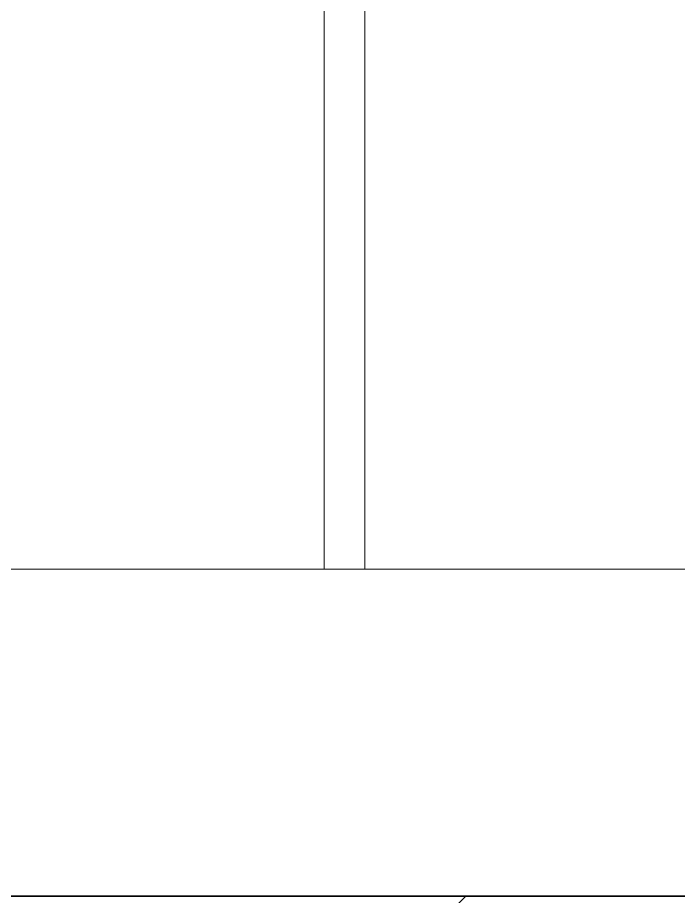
# Model space of a CAD drawing. Header units: millimetres. Extents: x -4000 to 187956, y -58990 to 162485.
# Drawn here: x 1112 to 1517, y 22600 to 23137 of the extents above; entities that cross this region are included whole.
import ezdxf

# ---------------------------------------------------------------- set-up
doc = ezdxf.new("R2010")
doc.units = ezdxf.units.MM
doc.layers.add('A-WALL', color=113, linetype='Continuous', lineweight=13)
doc.layers.add('A-WALL-PATT', color=111, linetype='Continuous', lineweight=13)

# ---------------------------------------------------------------- blocks, each defined once
blk = doc.blocks.new('CMF2_NHAXUONG_A_rvt-1-FFS - TANG 1')
at = {"layer": 'A-WALL-PATT', "lineweight": 9}
h = blk.add_hatch(dxfattribs=at)
h.set_pattern_fill('FP_12', color=250, style=0, pattern_type=2)
h.set_pattern_definition([(45, (0, 0), (-212.132, 212.132), [])])
h.paths.add_polyline_path([(2220, 22399.94), (2220, 22599.94), (499.79, 22599.94), (499.79, 22399.94), (1689.88, 22399.94)])
at = {"layer": 'A-WALL', "color": 35, "lineweight": 15}
for p, q in [((1299.79, 23199.93), (1299.79, 22799.58)), ((1324.79, 22799.58), (1324.79, 23199.93)), ((1299.79, 22799.58), (1001.66, 22799.58)), ((1611.43, 22799.58), (1324.79, 22799.58)), ((2120, 22599.58), (499.79, 22599.58))]:
    blk.add_line(p, q, dxfattribs=at)
at = {"layer": 'A-WALL', "color": 50, "lineweight": 15}
for p, q in [((1299.79, 22799.58), (1299.79, 23199.93)), ((1324.79, 23199.93), (1324.79, 22799.58)), ((499.79, 22799.58), (1299.79, 22799.58)), ((1324.79, 22799.58), (2120, 22799.58)), ((2120, 22599.94), (499.79, 22599.94))]:
    blk.add_line(p, q, dxfattribs=at)
at = {"layer": 'A-WALL', "color": 53, "lineweight": 15}
for p, q in [((1324.79, 22799.58), (1299.79, 22799.58)), ((1324.79, 22799.58), (1299.79, 22799.58)), ((499.79, 22599.58), (2120, 22599.58))]:
    blk.add_line(p, q, dxfattribs=at)

msp = doc.modelspace()

# ---------------------------------------------------------------- block references
at = {"lineweight": 5}
msp.add_blockref('CMF2_NHAXUONG_A_rvt-1-FFS - TANG 1', (0, 0), dxfattribs=at)

doc.saveas('drawing.dxf')
